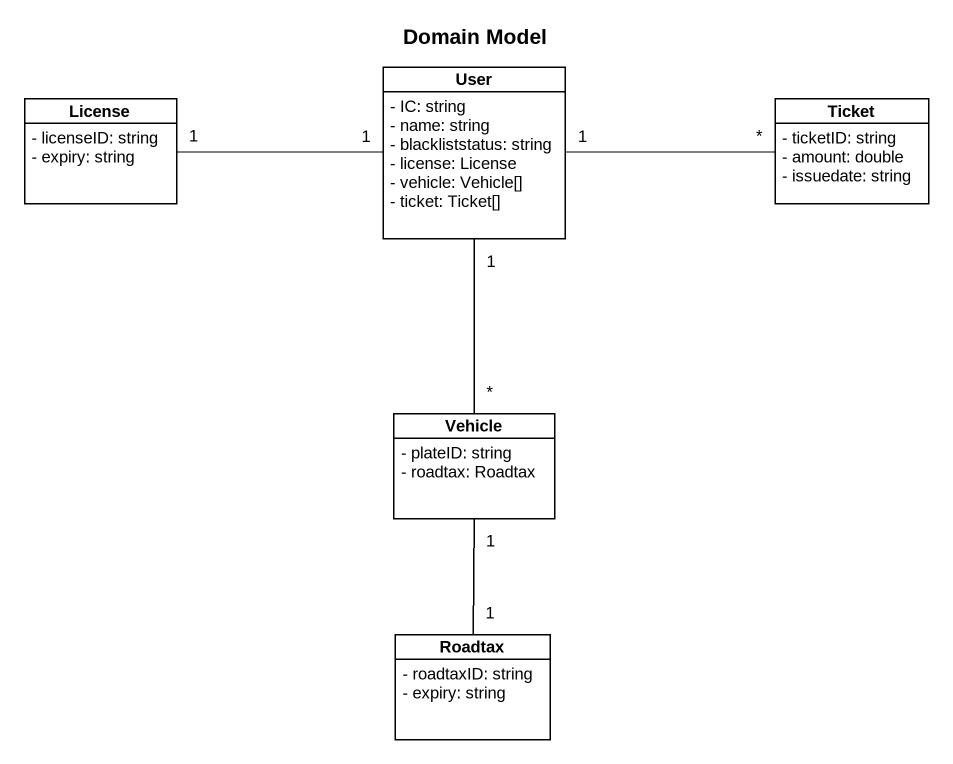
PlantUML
@startuml
title Domain Model
hide circle
hide empty members
skinparam classAttributeIconSize 0
class User {
  - IC: string
  - name: string
  - blackliststatus: string
  - license: License
  - vehicle: Vehicle[]
  - ticket: Ticket[]
}
class License {
  - licenseID: string
  - expiry: string
}
class Ticket {
  - ticketID: string
  - amount: double
  - issuedate: string
}
class Vehicle {
  - plateID: string
  - roadtax: Roadtax
}
class Roadtax {
  - roadtaxID: string
  - expiry: string
}
User "1" -left- "1" License
User "1" -right- "*" Ticket
User "1" -- "*" Vehicle
Vehicle "1" -- "1" Roadtax
@enduml
